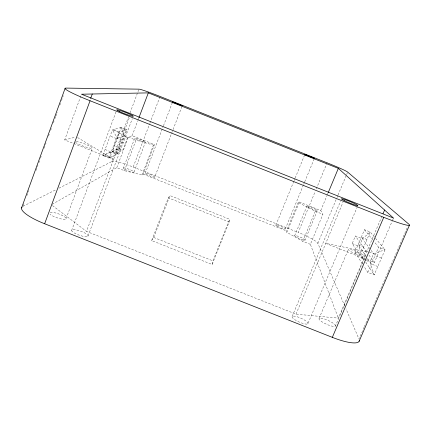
<?xml version="1.0" encoding="UTF-8"?>
<svg xmlns="http://www.w3.org/2000/svg" width="431" height="431" viewBox="0 0 431 431"><rect width="100%" height="100%" fill="white"/><g stroke="black" fill="none" stroke-linecap="round" stroke-linejoin="round"><path stroke-width="0.32" stroke-dasharray="2.15 1.62" d="M229.179 221.96L229.658 219.223L170.019 195.609L168.268 197.84L151.637 240.573L212.106 264.472L229.179 221.96L168.268 197.84M212.106 264.472L212.936 260.874L229.658 219.223M23.22 205.684L23.91 203.788M26.905 195.566L28.748 190.507M36.118 170.277L37.96 165.224M38.876 162.692L39.571 160.795M40.492 158.269L41.182 156.372M44.177 148.151L46.02 143.092M48.552 136.142L49.242 134.246M50.621 130.448L51.316 128.551M53.385 122.862L54.08 120.966M55.001 118.439L55.691 116.542M55.922 115.912L57.301 112.114M59.834 105.164L60.523 103.268M61.444 100.735L63.287 95.677M77.607 137.543L113.633 159.33L64.688 139.94L81.023 95.466M66.115 218.517L92.396 147.989M71.621 230.472L116.505 110.584M108.903 158.015L118.552 132.355L127.048 129.715L117.97 153.765L108.903 158.015L102.788 155.596L112.416 129.92L121.294 127.436L127.048 129.715M117.97 153.765L112.243 151.496L121.294 127.436L123.869 135.813L127.727 137.344L122.932 150.036L116.413 153.021L112.367 151.421L102.788 155.596L120.125 148.059L114.393 145.786M58.928 188.202L111.634 161.641L128.589 116.645M130.006 112.895L138.954 89.152M381.963 216.195L338.335 318.132L296.016 314.156L86.464 231.388L129.392 117.534M116.413 153.021L121.44 139.698L127.727 137.344M87.902 236.301A8.706 2.128 19.5 0 0 77.402 230.192A8.706 2.128 19.5 0 0 74.277 232.961A8.706 2.128 19.5 0 0 87.902 236.301L132.333 118.622M116.774 167.654L128.319 137.123L132.112 135.706L154.443 144.568L143.124 174.113L142.004 174.97L124.419 170.681L116.774 167.654L51.402 204.747M132.112 135.706L137.753 120.809M137.985 120.19L138.927 117.706M123.417 168.015L123.762 167.912A5.684 0.851 20.7 0 1 129.3 169.378L130.641 169.927A5.684 0.851 20.7 0 1 133.82 172.201A5.684 0.851 20.7 0 1 127.641 170.563A5.684 0.851 20.7 0 1 123.417 168.015L134.795 138.028L135.118 137.979A5.716 0.625 20.9 0 1 140.619 139.628L141.971 140.172A5.716 0.625 20.9 0 1 145.252 142.219A5.716 0.625 20.9 0 1 139.116 140.382A5.716 0.625 20.9 0 1 134.795 138.028M124.419 170.681L136.002 140.172L153.436 145.118L154.443 144.568M111.634 161.641A20.047 2.969 20.7 0 1 133.179 167.045L149.6 123.945M149.837 123.32L159.836 97.083M134.009 172.104L145.43 142.165M142.004 174.97L153.436 145.118M145.22 173.364L163.23 126.391M163.473 125.766L172.599 101.969M154.724 177.125A5.129 0.754 20.9 0 0 148.14 173.822A5.129 0.754 20.9 0 0 147.041 174.797A5.129 0.754 20.9 0 0 154.724 177.125L172.809 130.194M173.052 129.569L182.216 105.789M151.637 240.573L153.722 237.47L170.019 195.609M275.872 225.122L293.899 181.139M294.152 180.519L294.917 178.66M295.17 178.041L304.819 154.503M285.338 228.872L303.44 184.926M303.693 184.306L304.458 182.453M304.717 181.834L314.404 158.312M310.379 244.334L302.777 241.322L286.847 232.341L286.496 230.908L298.532 201.713L320.761 210.533L322.921 214.299L310.379 244.334L338.335 318.132M286.847 232.341L299.012 202.856L298.532 201.713M294.637 235.784L306.872 206.233M344.919 306.306L317.83 243.321A19.988 2.958 22.7 0 0 298.236 232.438L315.239 191.412M316.268 188.923L327.091 162.821M302.777 241.322L315.276 211.271L299.012 202.856M305.013 240.132A5.668 0.851 22.7 0 0 298.15 236.296A5.668 0.851 22.7 0 0 296.442 237.158A5.668 0.851 22.7 0 0 305.013 240.132L317.324 210.554A5.7 0.625 22.4 0 0 310.32 206.95A5.7 0.625 22.4 0 0 308.747 207.462A5.7 0.625 22.4 0 0 317.324 210.554M320.761 210.533L326.962 195.652M327.221 195.027L327.996 193.169M317.83 243.321L336.762 198.093M337.02 197.473L337.802 195.615M338.06 194.995L346.362 175.175M346.621 174.555L347.397 172.696M292.191 316.386L340.506 201.239M296.016 314.156L343.001 202.311M307.858 323.767A8.69 2.112 24 0 0 297.363 316.833A8.69 2.112 24 0 0 294.809 319.683A8.69 2.112 24 0 0 307.858 323.767L357.552 206.26M319.069 318.45L348.377 249.414M365.833 260.34L362.255 258.923L352.186 243.542L355.403 235.972L362.455 238.769L370.213 231.986L385.05 249.743L374.2 274.913L367.794 272.376L363.866 266.202M362.433 263.961L354.934 252.173L364.497 229.718L370.213 231.986L360.628 254.425L364.297 259.963M354.934 252.173L360.628 254.425L359.233 246.333L362.455 238.769M362.255 258.923L365.806 250.616L355.403 235.972M335.399 326.078A9.024 2.08 24.3 0 0 324.187 318.892A9.024 2.08 24.3 0 0 322.076 321.882A9.024 2.08 24.3 0 0 335.399 326.078L365.079 256.747A9.137 1.261 23.2 0 0 353.323 250.411A9.137 1.261 23.2 0 0 351.75 252.108A9.137 1.261 23.2 0 0 365.079 256.747M365.763 262.177L374.2 274.913L370.008 261.994L373.569 253.692L385.05 249.743L378.617 247.189L374.464 242.05M367.794 272.376L378.617 247.189M366.862 259.656L374.334 262.614L392.447 220.505M392.711 219.896L393.498 218.064M364.082 327.296L358.996 339.035L345.98 308.774M364.351 326.676L387.905 272.317M388.169 271.697L397.005 251.311M397.274 250.691L407.71 226.604M22.988 206.314L55.933 189.715M112.243 151.496L119.08 148.512L122.932 150.036M64.688 139.94L75.226 137.177M104.027 155.058L110.094 157.46L119.667 132.01L113.579 129.596M133.179 167.045L298.236 232.438M366.237 259.408L325.755 243.37L366.695 251.866L367.46 252.943M366.431 260.577L370.008 261.994M377.804 266.547L371.393 264.009L366.662 257.135M143.124 174.113L286.496 230.908M153.722 237.47L212.936 260.874M120.254 127.727L126.051 130.027L116.909 154.26L111.133 151.976M118.552 132.355L112.416 129.92L117.383 138.092L121.44 139.698M119.134 133.184L124.877 135.458L116.246 138.486L110.115 136.056M128.319 137.123L136.002 140.172M315.276 211.271L322.921 214.299M121.472 142.171L125.329 143.695M367.007 239.485L361.302 237.222L370.396 249.43M363.812 246.968L358.113 244.706L366.291 256.596M352.186 243.542L359.233 246.333M365.806 250.616L373.569 253.692M381.424 258.158L374.997 255.61L370.789 249.964M105.072 149.503L111.193 151.927M52.463 205.555L86.464 231.388M364.497 229.718L372.804 239.997M368.99 255.093L374.334 262.614M50.147 212.208A9.051 2.096 19.1 0 1 63.104 215.883A9.051 2.096 19.1 0 1 63.001 219.234A9.051 2.096 19.1 0 1 50.077 214.406M76.233 141.583A9.164 1.271 20.2 0 1 89.729 146.114A9.164 1.271 20.2 0 1 88.285 147.725A9.164 1.271 20.2 0 1 75.538 142.365M277.413 226.313A5.118 0.749 22.5 0 0 285.236 229.039A5.118 0.749 22.5 0 0 279.175 225.65A5.118 0.749 22.5 0 0 277.413 226.313"/><path stroke-width="0.65" d="M21.55 207.974L65.059 88.484M90.655 98.413L92.282 94.001M359.314 340.274A32.966 7.742 24.4 0 1 332.323 337.349L44.646 223.759L90.057 100.757A33.737 2.753 20.8 0 1 66.051 88.091L138.954 89.152A20.3 1.029 21.4 0 1 160.073 96.458L327.091 162.821A20.241 1.024 22 0 1 347.655 172.077L408.782 224.131A33.64 2.726 22.6 0 1 383.735 217.316L90.057 100.757M138.927 117.706L148.329 92.875L338.335 168.37L393.498 218.064L81.481 94.217L148.329 92.875M328.255 192.549L338.335 168.37M383.014 213.733L384.597 210.042M332.323 337.349L383.735 217.316M359.115 341.298L409.45 225.176M44.646 223.759A33.058 7.812 19 0 1 22.003 207.047M314.404 158.312L304.819 154.503L314.404 158.312M182.216 105.789L172.599 101.969L182.216 105.789M119.77 111.667A8.889 0.749 21 0 0 133.222 116.289A8.889 0.749 21 0 0 122.075 111.171A8.889 0.749 21 0 0 119.77 111.667M344.762 200.835A8.873 0.743 22.5 0 0 357.816 205.641A8.873 0.743 22.5 0 0 346.432 200.14A8.873 0.743 22.5 0 0 344.762 200.835"/></g></svg>
